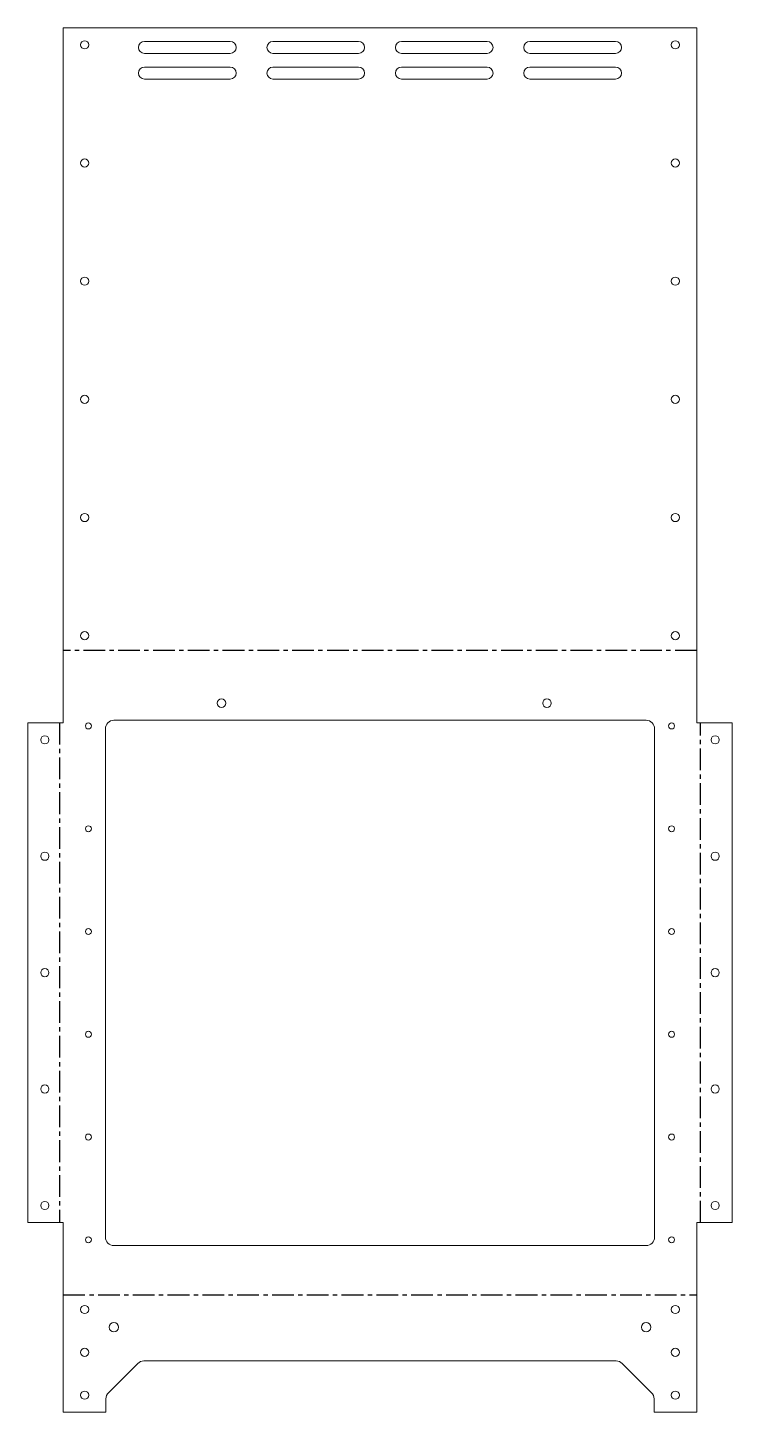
# Model space of a CAD drawing. Header units: millimetres. Extents: x -206 to 206, y -257 to 552.
import ezdxf

# ---------------------------------------------------------------- set-up
doc = ezdxf.new("R2010")
doc.units = ezdxf.units.MM
doc.linetypes.add('CENTERX2', pattern=[20.32, 12.7, -2.54, 2.54, -2.54])

msp = doc.modelspace()

# ---------------------------------------------------------------- linework, layer by layer
at = {"color": 7, "linetype": 'Continuous', "lineweight": 15}
for p, q in [((-184.96, 551.7), (-184.96, 145.94)), ((184.96, 551.7), (-184.96, 551.7)), ((184.96, 551.7), (184.96, 145.94)), ((-87.5, 543.7), (-137.5, 543.7)), ((-12.5, 543.7), (-62.5, 543.7)), ((62.5, 543.7), (12.5, 543.7)), ((137.5, 543.7), (87.5, 543.7)), ((-137.5, 536.7), (-87.5, 536.7)), ((-62.5, 536.7), (-12.5, 536.7)), ((12.5, 536.7), (62.5, 536.7)), ((87.5, 536.7), (137.5, 536.7)), ((-87.5, 528.7), (-137.5, 528.7)), ((-12.5, 528.7), (-62.5, 528.7)), ((62.5, 528.7), (12.5, 528.7)), ((137.5, 528.7), (87.5, 528.7)), ((-137.5, 521.7), (-87.5, 521.7)), ((-62.5, 521.7), (-12.5, 521.7)), ((12.5, 521.7), (62.5, 521.7)), ((87.5, 521.7), (137.5, 521.7)), ((-205.72, 145.94), (-205.72, -145.94)), ((-205.72, 145.94), (-184.96, 145.94)), ((155.38, 147.36), (-155.38, 147.36)), ((184.96, 145.94), (205.72, 145.94)), ((205.72, -145.94), (205.72, 145.94)), ((-160.38, 142.36), (-160.38, -154.36)), ((160.38, -154.36), (160.38, 142.36)), ((-184.96, -145.94), (-205.72, -145.94)), ((-184.96, -256.7), (-184.96, -145.94)), ((205.72, -145.94), (184.96, -145.94)), ((184.96, -256.7), (184.96, -145.94)), ((-155.38, -159.36), (155.38, -159.36)), ((-158.54, -245.24), (-141.46, -228.16)), ((-137.93, -226.7), (137.93, -226.7)), ((141.46, -228.16), (158.54, -245.24)), ((-160, -256.7), (-160, -248.77)), ((160, -248.77), (160, -256.7)), ((-184.96, -256.7), (-160, -256.7)), ((160, -256.7), (184.96, -256.7))]:
    msp.add_line(p, q, dxfattribs=at)
at = {"color": 7, "linetype": 'CENTERX2'}
for p, q in [((184.96, 188.03), (-184.96, 188.03)), ((-187.05, 145.94), (-187.05, -145.94)), ((187.05, -145.94), (187.05, 145.94)), ((-184.96, -188.03), (184.96, -188.03))]:
    msp.add_line(p, q, dxfattribs=at)
at = {"color": 7, "linetype": 'Continuous', "lineweight": 15}
for centre, radius in [((-172.48, 541.7), 2.4), ((172.48, 541.7), 2.4), ((-172.48, 472.7), 2.4), ((172.48, 472.7), 2.4), ((-172.48, 403.7), 2.4), ((172.48, 403.7), 2.4), ((-172.48, 334.7), 2.4), ((172.48, 334.7), 2.4), ((-172.48, 265.7), 2.4), ((172.48, 265.7), 2.4), ((-172.48, 196.7), 2.4), ((172.48, 196.7), 2.4), ((-92.5, 157.36), 2.5), ((97.5, 157.36), 2.5), ((-170.25, 144), 1.75), ((170.25, 144), 1.75), ((-195.72, 135.94), 2.4), ((195.72, 135.94), 2.4), ((-170.25, 84), 1.75), ((170.25, 84), 1.75), ((-195.72, 67.97), 2.4), ((195.72, 67.97), 2.4), ((-170.25, 24), 1.75), ((170.25, 24), 1.75), ((-195.72, 0), 2.4), ((195.72, 0), 2.4), ((-170.25, -36), 1.75), ((170.25, -36), 1.75), ((-195.72, -67.97), 2.4), ((195.72, -67.97), 2.4), ((-170.25, -96), 1.75), ((170.25, -96), 1.75), ((-195.72, -135.94), 2.4), ((195.72, -135.94), 2.4), ((-170.25, -156), 1.75), ((170.25, -156), 1.75), ((-172.48, -196.7), 2.4), ((172.48, -196.7), 2.4), ((-155.38, -207), 2.75), ((155.38, -207), 2.75), ((-172.48, -221.7), 2.4), ((172.48, -221.7), 2.4), ((-172.48, -246.7), 2.4), ((172.48, -246.7), 2.4)]:
    msp.add_circle(centre, radius, dxfattribs=at)
for centre, radius, start, end in [((-137.5, 540.2), 3.5, 90, 270), ((-87.5, 540.2), 3.5, 270, 90), ((-62.5, 540.2), 3.5, 90, 270), ((-12.5, 540.2), 3.5, 270, 90), ((12.5, 540.2), 3.5, 90, 270), ((62.5, 540.2), 3.5, 270, 90), ((87.5, 540.2), 3.5, 90, 270), ((137.5, 540.2), 3.5, 270, 90), ((-137.5, 525.2), 3.5, 90, 270), ((-87.5, 525.2), 3.5, 270, 90), ((-62.5, 525.2), 3.5, 90, 270), ((-12.5, 525.2), 3.5, 270, 90), ((12.5, 525.2), 3.5, 90, 270), ((62.5, 525.2), 3.5, 270, 90), ((87.5, 525.2), 3.5, 90, 270), ((137.5, 525.2), 3.5, 270, 90), ((-155.38, 142.36), 5, 90, 180), ((155.38, 142.36), 5, 0, 90), ((-155.38, -154.36), 5, 180, 270), ((155.38, -154.36), 5, 270, 0), ((-137.93, -231.7), 5, 90, 135), ((137.93, -231.7), 5, 45, 90), ((-155, -248.77), 5, 135, 180), ((155, -248.77), 5, 360, 45)]:
    msp.add_arc(centre, radius, start, end, dxfattribs=at)

doc.saveas('drawing.dxf')
